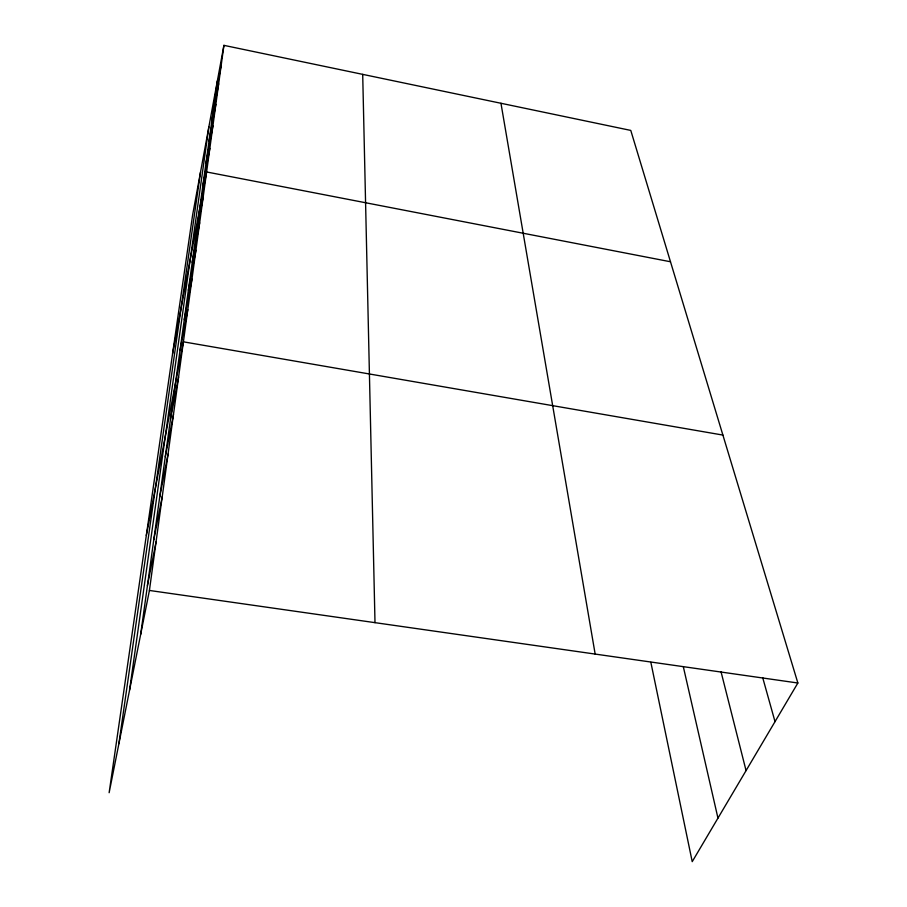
<?xml version="1.0" encoding="UTF-8"?>
<svg xmlns="http://www.w3.org/2000/svg" width="907" height="907" viewBox="0 0 907 907"><rect width="100%" height="100%" fill="white"/><g stroke="black" fill="none" stroke-linecap="round" stroke-linejoin="round"><path stroke-width="1.36" d="M223.916 45.35L192.658 214.732L109.135 792.718L149.417 590.457L223.916 45.35L630.773 130.415L797.865 683.005L692.222 861.65L650.852 662.325M140.653 634.492L217.351 80.961M129.576 690.08L208.871 126.889M118.885 743.763L200.481 172.341M214.676 100.246L221.342 64.17M211.887 120.37L218.666 83.818M208.973 141.39L215.855 104.35M205.923 163.373L212.918 125.846M202.737 186.377L209.846 148.363M172.579 353.628L206.615 171.967L670.488 261.76M195.901 235.763L203.225 196.751M192.216 262.316L199.665 222.805M188.35 290.229L195.923 250.219M184.28 319.627L191.967 279.107M179.983 350.612L187.806 309.604M146.31 535.459L183.395 341.826L722.89 435.077M170.505 419L178.588 377.006M165.267 456.845L173.486 414.374M159.689 497.07L168.044 454.158M153.759 539.903L162.251 496.571M147.422 585.616L156.049 541.898M149.417 590.457L797.865 683.005M762.685 677.597L775.02 721.643M721.042 671.792L746.064 770.61M683.334 666.758L717.959 818.125M500.959 103.273L595.162 654.083M362.698 74.363L374.999 622.656"/></g></svg>
